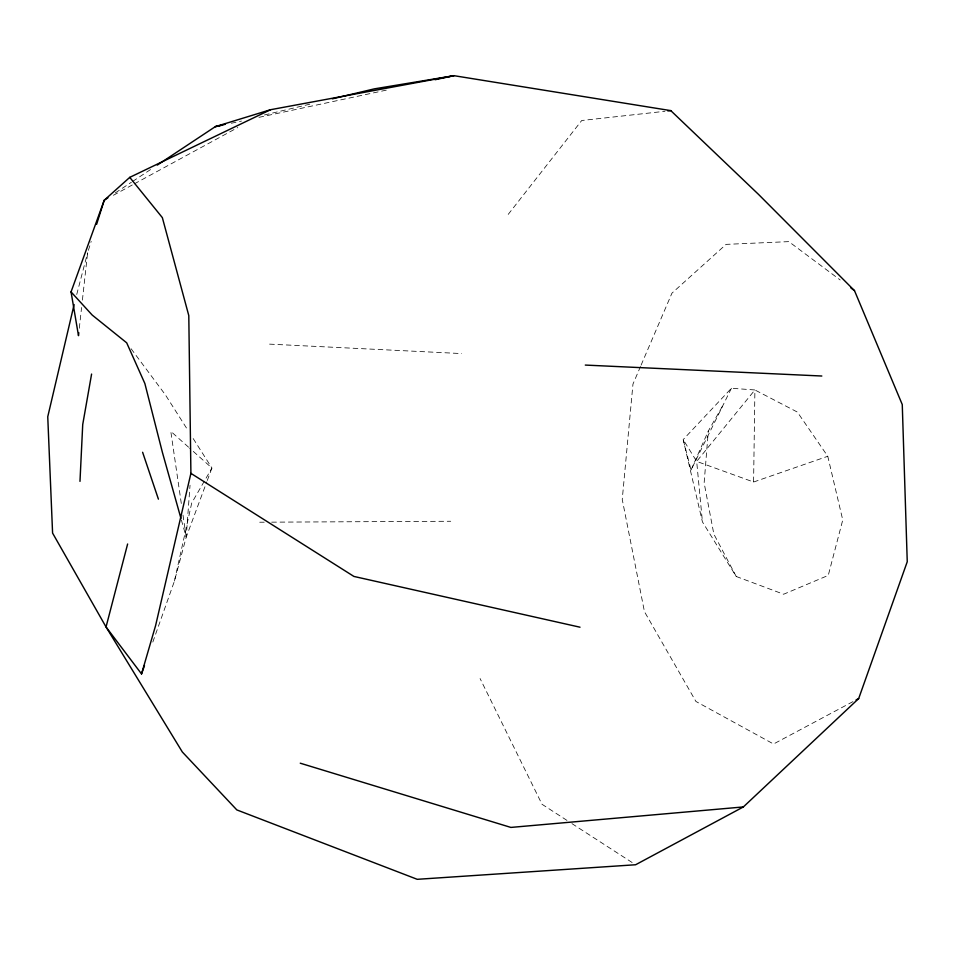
<?xml version="1.0" encoding="UTF-8"?>
<svg xmlns="http://www.w3.org/2000/svg" width="955" height="955" viewBox="0 0 955 955"><rect width="100%" height="100%" fill="white"/><g stroke="black" fill="none" stroke-linecap="round" stroke-linejoin="round"><path stroke-width="0.72" stroke-dasharray="4.78 3.58" d="M731.411 388.267L691.05 469.967L683.183 439.598L696.673 461.396L753.591 482.024L754.904 389.962L731.411 388.267L683.183 439.598L702.438 521.896L736.233 576.486L783.637 594.237L828.26 575.399L842.752 519.974L827.77 456.287L797.353 412.059L754.904 389.962L696.673 461.396L702.438 521.896M152.824 642.058L174.443 581.07L186.213 537.152L190.033 485.224M722.338 406.412L708.288 431.087L704.145 482.92L713.851 534.096L736.233 576.486M79.301 328.257L81.581 307.522M82.405 300.121L87.609 252.741L91.203 241.388M174.443 581.07L191.728 502.975L211.915 468.034L192.182 436.984M76.734 294.486L87.609 252.741M181.366 519.914L186.213 537.152L206.781 481.857M207.295 480.472L211.915 468.034L189.687 448.193M640.53 366.457L632.962 384.101L622.242 499.429L644.458 611.678L695.92 701.459L773.538 743.993L853.436 701.376M641.103 365.108L671.938 293.173L726.087 244.373L788.83 241.627L840.173 279.958M691.05 469.967L708.288 431.087M508.215 214.374L581.726 120.509L664.955 111.281M115.316 192.898L131.372 182.274M132.602 181.45L151.117 169.19M113.382 195.274L133.02 184.578M134.333 183.861L237.795 127.54M753.591 482.024L827.77 456.287M264.44 114.982L310.685 103.988M231.313 123.243L241.508 121.07M258.972 117.334L388.506 89.675M259.736 522.218L264.213 522.194M271.674 522.158L450.724 521.263M269.573 344.134L461.683 353.577M566.96 820.393L541.998 804.253L480.079 678.539M571.95 823.616L633.105 863.141M188.577 447.203L170.79 431.338L181.498 504.825M131.086 348.73L165.334 394.773L188.231 430.777M183.002 515.103L186.213 537.152"/><path stroke-width="1.43" d="M79.981 481.368L82.727 424.498L91.596 374.05M78.811 332.698L78.489 335.659L71.052 291.908L104.214 200.263L129.749 177.367L270.54 109.718L454.007 75.684L670.792 110.625L758.509 194.378L854.498 290.654L902.26 404.55L907.25 561.731L858.676 698.583L743.36 806.939L635.6 864.753L417.251 879.316L236.828 809.912L182.345 752.003L106.041 626.969L52.585 533.093L47.75 416.75L74.108 304.561M129.749 177.367L162.35 217.633L188.792 315.604L190.905 473.358L155.593 625.609L141.531 673.932L106.041 626.969L127.624 543.992M96.586 224.377L104.214 200.263L107.915 197.804M141.531 673.932L144.48 665.611M157.288 165.096L215.305 126.657L270.54 109.718M856.05 699.979L858.676 698.583M225.428 124.257L215.305 126.657L222.587 125.105M332.352 98.843L374.264 88.875L454.007 75.684L435.086 79.719M667.867 110.947L670.792 110.625M743.36 806.939L510.889 827.424L300.264 763.2M585.296 365.073L821.825 376.019M580.031 627.208L353.923 576.438L190.905 473.358M850.917 287.98L854.498 290.654M71.052 291.908L92.205 315.066L126.693 342.821L144.862 383.504L162.41 452.407L180.972 518.481M142.617 452.276L158.411 499.155"/></g></svg>
